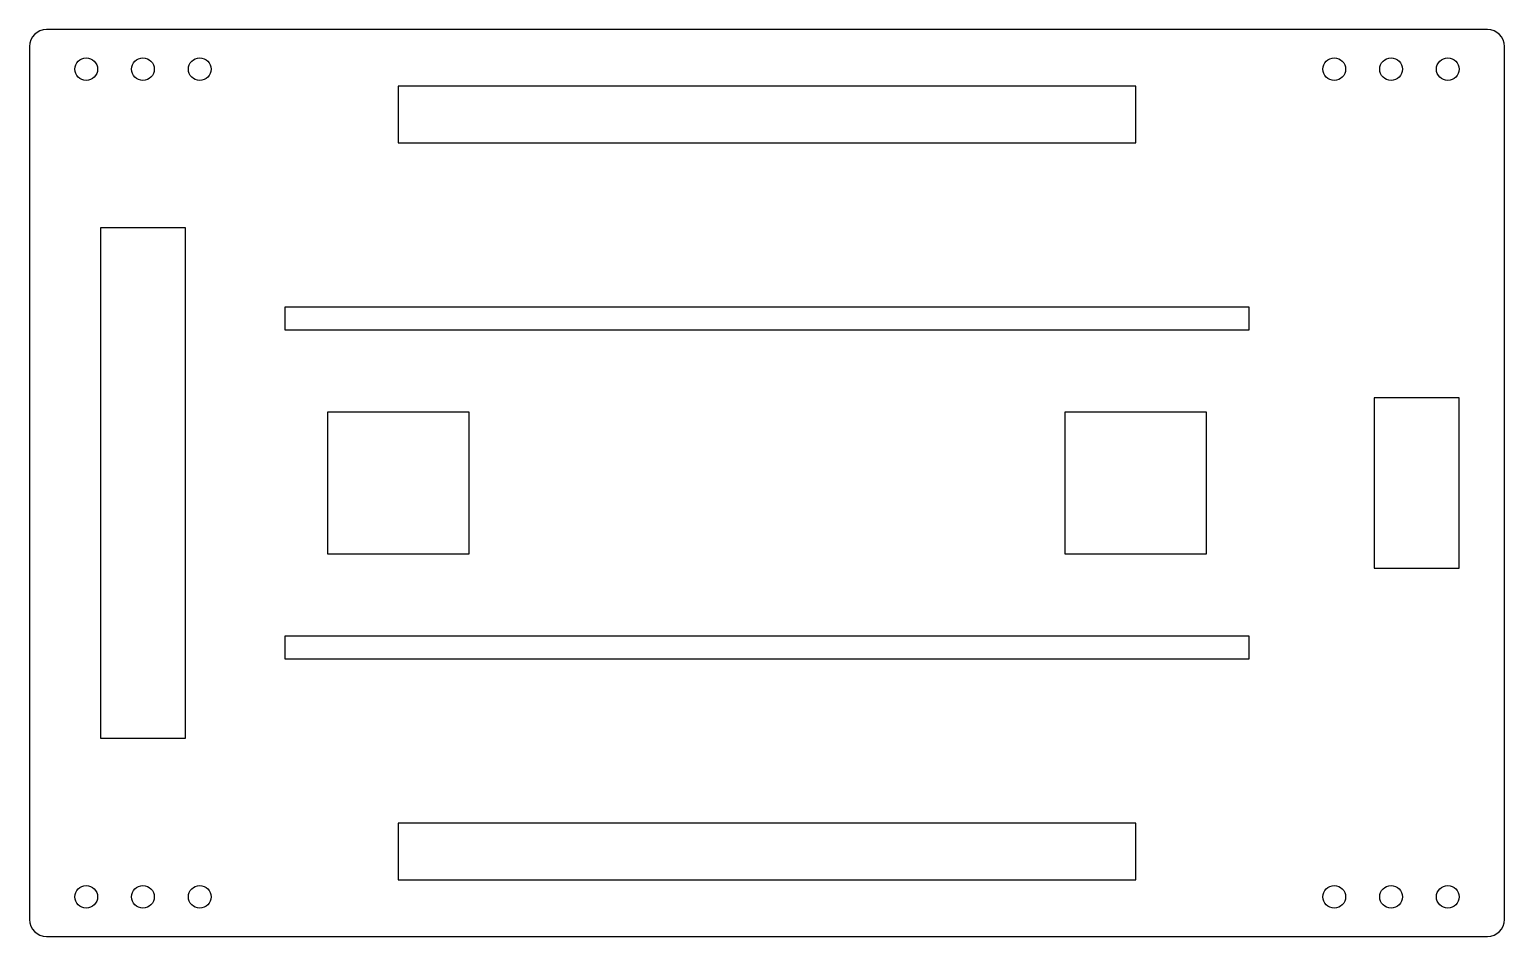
# Model space of a CAD drawing. Header units: millimetres. Extents: x -130 to 130, y -80 to 80.
import ezdxf

# ---------------------------------------------------------------- set-up
doc = ezdxf.new("R2010")
doc.units = ezdxf.units.MM

msp = doc.modelspace()

# ---------------------------------------------------------------- linework, layer by layer
at = {"color": 7, "linetype": 'Continuous', "lineweight": 25}
for p, q in [((127, 80), (-127, 80)), ((-130, 77), (-130, -77)), ((130, -77), (130, 77)), ((65, 70), (-65, 70)), ((-65, 70), (-65, 60)), ((65, 60), (65, 70)), ((-65, 60), (65, 60)), ((-102.5, 45), (-117.5, 45)), ((-117.5, 45), (-117.5, -45)), ((-102.5, -45), (-102.5, 45)), ((85, 31), (-85, 31)), ((-85, 31), (-85, 27)), ((85, 27), (85, 31)), ((-85, 27), (85, 27)), ((122, 15), (107, 15)), ((107, 15), (107, -15)), ((122, -15), (122, 15)), ((-52.5, 12.5), (-77.5, 12.5)), ((-77.5, 12.5), (-77.5, -12.5)), ((-52.5, -12.5), (-52.5, 12.5)), ((77.5, 12.5), (52.5, 12.5)), ((52.5, 12.5), (52.5, -12.5)), ((77.5, -12.5), (77.5, 12.5)), ((-77.5, -12.5), (-52.5, -12.5)), ((52.5, -12.5), (77.5, -12.5)), ((107, -15), (122, -15)), ((85, -27), (-85, -27)), ((-85, -27), (-85, -31)), ((85, -31), (85, -27)), ((-85, -31), (85, -31)), ((-117.5, -45), (-102.5, -45)), ((-65, -60), (-65, -70)), ((65, -60), (-65, -60)), ((65, -70), (65, -60)), ((-65, -70), (65, -70)), ((-127, -80), (127, -80))]:
    msp.add_line(p, q, dxfattribs=at)
for centre in [(-120, 73), (-110, 73), (-100, 73), (100, 73), (110, 73), (120, 73), (-120, -73), (-110, -73), (-100, -73), (100, -73), (110, -73), (120, -73)]:
    msp.add_circle(centre, 2, dxfattribs=at)
for centre, start, end in [((-127, 77), 90, 180), ((127, 77), 0, 90), ((-127, -77), 180, 270), ((127, -77), 270, 0)]:
    msp.add_arc(centre, 3, start, end, dxfattribs=at)

doc.saveas('drawing.dxf')
